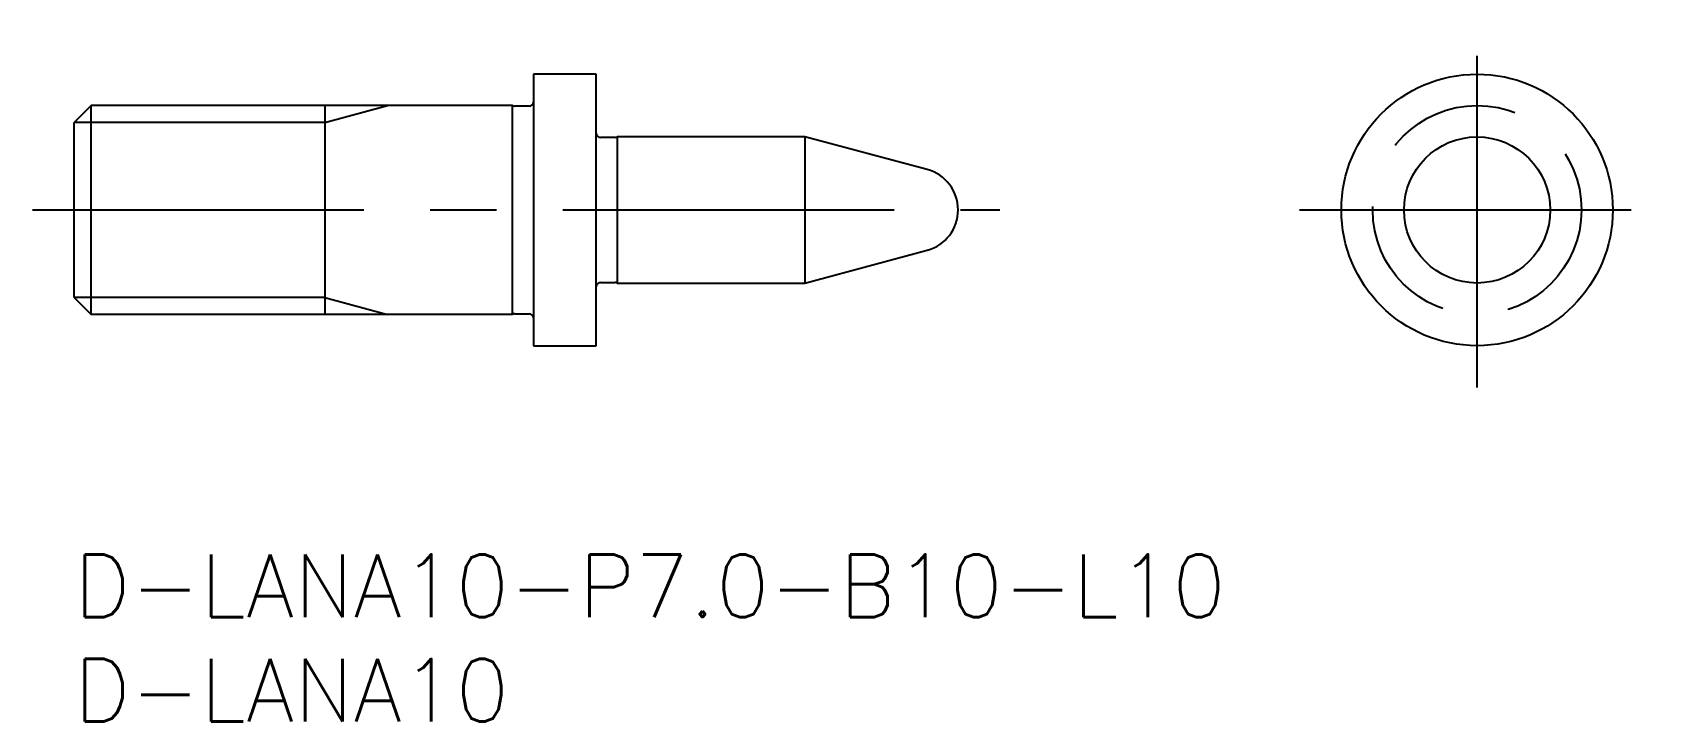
# Model space of a CAD drawing. Extents: x -2 to 75.7, y -8 to 25.
import ezdxf

# ---------------------------------------------------------------- set-up
doc = ezdxf.new("R2010")
doc.units = 0
doc.header["$LTSCALE"] = 0.5
doc.linetypes.add('CENTER', pattern=[50.8, 31.75, -6.35, 6.35, -6.35])
doc.linetypes.add('DASHED', pattern=[19.05, 12.7, -6.35])
for name, color, linetype in [('MSM_CENTER', 1, 'CENTER'), ('MSM_CONTINUOUS', 7, 'CONTINUOUS'), ('MSM_DASHED', 4, 'DASHED'), ('MSM_NARROW', 5, 'CONTINUOUS'), ('MSM_PART_NUMBER', 7, 'CONTINUOUS')]:
    doc.layers.add(name, color=color, linetype=linetype)
doc.styles.get("Standard").update_dxf_attribs({"font": 'txt.shx', "height": 0.5, "bigfont": 'bigfont.shx'})

# ---------------------------------------------------------------- blocks, each defined once
blk = doc.blocks.new('*U18')
at = {"layer": 'MSM_PART_NUMBER'}
blk.add_text('D-LANA10-P7.0-B10-L10', height=3, dxfattribs=at).set_placement((0, -3))
blk = doc.blocks.new('*U19')
at = {"layer": 'MSM_PART_NUMBER'}
blk.add_text('D-LANA10', height=3, dxfattribs=at).set_placement((0, -8))

msp = doc.modelspace()

# ---------------------------------------------------------------- linework, layer by layer
at = {"layer": 'MSM_CENTER'}
for p, q in [((67.191, 8), (67.191, 25)), ((-2, 16.5), (44.335, 16.5)), ((58.691, 16.5), (75.691, 16.5))]:
    msp.add_line(p, q, dxfattribs=at)
at = {"layer": 'MSM_CONTINUOUS'}
for p, q in [((25, 23), (22, 23)), ((22, 23), (22, 10)), ((25, 10), (25, 23)), ((0.812, 21.5), (0, 20.688)), ((21, 21.5), (0.812, 21.5)), ((0.812, 11.5), (0.812, 21.5)), ((12, 21.5), (12, 11.5)), ((21, 11.5), (21, 21.5)), ((21.8, 21.475), (21.097, 21.475)), ((0, 12.312), (0, 20.688)), ((25.903, 19.975), (25.2, 19.975)), ((35, 20), (26, 20)), ((26, 20), (26, 13)), ((40.852, 18.432), (35, 20)), ((35, 20), (35, 13)), ((35, 13), (40.852, 14.568)), ((25.2, 13.025), (25.903, 13.025)), ((26, 13), (35, 13)), ((0, 12.312), (0.812, 11.5)), ((21, 11.5), (0.812, 11.5)), ((21.097, 11.525), (21.8, 11.525)), ((22, 10), (25, 10))]:
    msp.add_line(p, q, dxfattribs=at)
for radius in [6.5, 3.5]:
    msp.add_circle((67.191, 16.5), radius, dxfattribs=at)
for centre, radius, start, end in [((21.097, 21.675), 0.2, 241.04498, 270), ((21.8, 21.675), 0.2, 270, 0), ((25.2, 20.175), 0.2, 180, 270), ((25.903, 20.175), 0.2, 270, 298.95502), ((40.335, 16.5), 2, 285, 75), ((25.2, 12.825), 0.2, 90, 180), ((25.903, 12.825), 0.2, 61.04498, 90), ((21.097, 11.325), 0.2, 90, 118.95502), ((21.8, 11.325), 0.2, 0, 90)]:
    msp.add_arc(centre, radius, start, end, dxfattribs=at)
at = {"layer": 'MSM_DASHED'}
msp.add_circle((67.191, 16.5), 5, dxfattribs=at)
at = {"layer": 'MSM_NARROW'}
for p, q in [((12, 20.688), (15, 21.5)), ((12, 20.688), (0, 20.688)), ((12, 12.312), (0, 12.312)), ((12, 12.312), (15, 11.5))]:
    msp.add_line(p, q, dxfattribs=at)

# ---------------------------------------------------------------- block references
at = {"layer": 'MSM_CONTINUOUS'}
for name in ['*U18', '*U19']:
    msp.add_blockref(name, (0, 0), dxfattribs=at)

doc.saveas('drawing.dxf')
